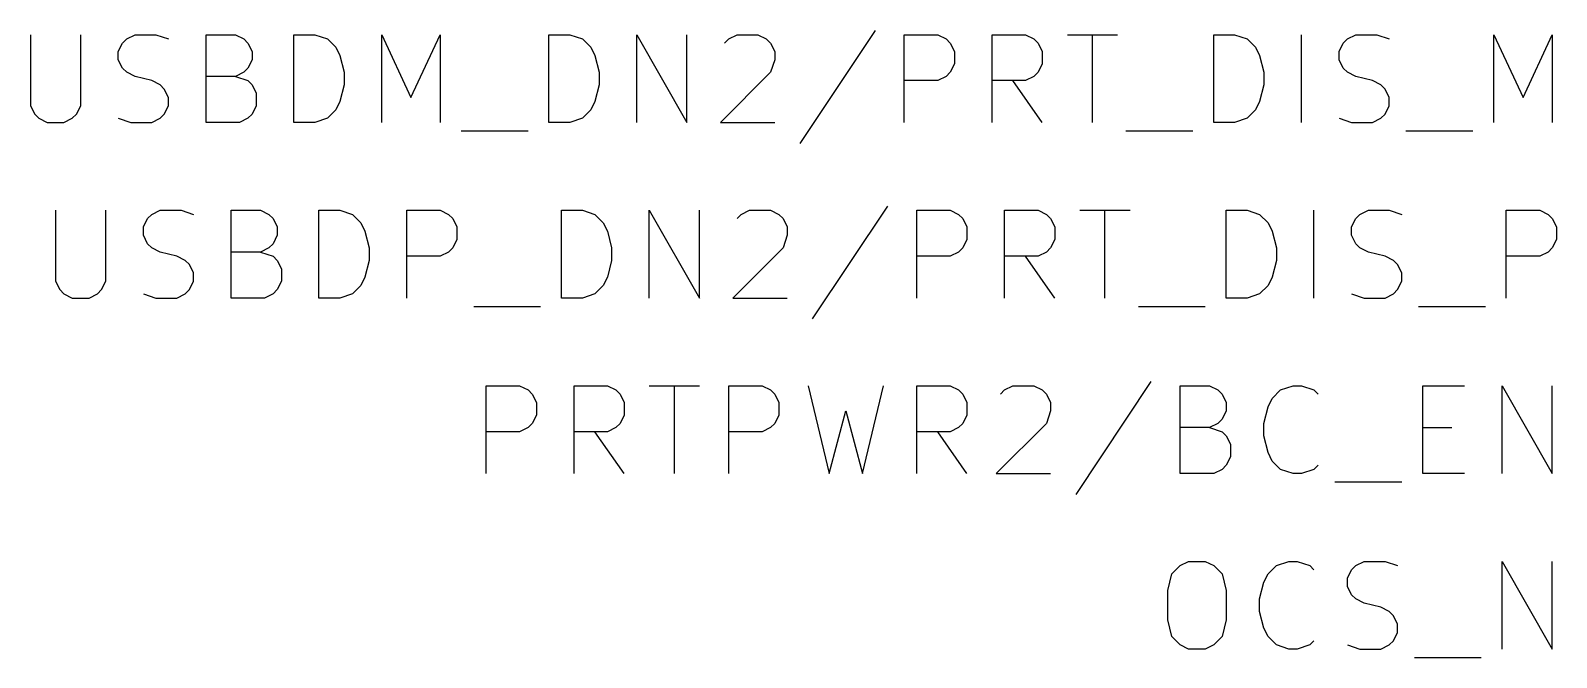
# Model space of a CAD drawing. Extents: x 0.4 to 11.3, y -7.9 to -0.4.
# Drawn here: x 7.334 to 8.203, y -4.178 to -3.821 of the extents above; entities that cross this region are included whole.
import ezdxf

# ---------------------------------------------------------------- set-up
doc = ezdxf.new("R2010")
doc.units = 0
doc.header["$MEASUREMENT"] = 0
doc.layers.add('CYAN2', color=4, linetype='CONTINUOUS')

msp = doc.modelspace()

# ---------------------------------------------------------------- linework, layer by layer
at = {"layer": 'CYAN2', "linetype": 'CONTINUOUS'}
for p, q in [((7.33381, -3.82313), (7.33381, -3.86361)), ((7.33381, -3.82313), (7.33381, -3.86361)), ((7.36238, -3.86361), (7.36238, -3.82313)), ((7.36238, -3.86361), (7.36238, -3.82313)), ((7.38857, -3.82551), (7.39334, -3.82313)), ((7.38857, -3.82551), (7.39334, -3.82313)), ((7.39334, -3.82313), (7.40524, -3.82313)), ((7.39334, -3.82313), (7.40524, -3.82313)), ((7.40524, -3.82313), (7.41239, -3.82551)), ((7.40524, -3.82313), (7.41239, -3.82551)), ((7.43381, -3.87313), (7.43381, -3.82313)), ((7.43381, -3.82313), (7.45048, -3.82313)), ((7.43381, -3.87313), (7.43381, -3.82313)), ((7.43381, -3.82313), (7.45048, -3.82313)), ((7.45048, -3.82313), (7.45524, -3.82551)), ((7.45048, -3.82313), (7.45524, -3.82551)), ((7.48381, -3.87313), (7.48381, -3.82313)), ((7.48381, -3.82313), (7.49572, -3.82313)), ((7.48381, -3.87313), (7.48381, -3.82313)), ((7.48381, -3.82313), (7.49572, -3.82313)), ((7.49572, -3.82313), (7.50286, -3.82551)), ((7.49572, -3.82313), (7.50286, -3.82551)), ((7.53381, -3.87313), (7.53381, -3.82313)), ((7.53381, -3.82313), (7.55048, -3.85885)), ((7.53381, -3.87313), (7.53381, -3.82313)), ((7.53381, -3.82313), (7.55048, -3.85885)), ((7.55048, -3.85885), (7.56715, -3.82313)), ((7.55048, -3.85885), (7.56715, -3.82313)), ((7.56715, -3.82313), (7.56715, -3.87313)), ((7.56715, -3.82313), (7.56715, -3.87313)), ((7.62905, -3.87313), (7.62905, -3.82313)), ((7.62905, -3.82313), (7.64095, -3.82313)), ((7.62905, -3.87313), (7.62905, -3.82313)), ((7.62905, -3.82313), (7.64095, -3.82313)), ((7.64095, -3.82313), (7.64809, -3.82551)), ((7.64095, -3.82313), (7.64809, -3.82551)), ((7.67905, -3.87313), (7.67905, -3.82313)), ((7.67905, -3.82313), (7.70762, -3.87313)), ((7.67905, -3.87313), (7.67905, -3.82313)), ((7.67905, -3.82313), (7.70762, -3.87313)), ((7.70762, -3.87313), (7.70762, -3.82313)), ((7.70762, -3.87313), (7.70762, -3.82313)), ((7.73143, -3.82551), (7.73619, -3.82313)), ((7.73143, -3.82551), (7.73619, -3.82313)), ((7.73619, -3.82313), (7.7481, -3.82313)), ((7.73619, -3.82313), (7.7481, -3.82313)), ((7.7481, -3.82313), (7.75286, -3.82551)), ((7.7481, -3.82313), (7.75286, -3.82551)), ((7.81476, -3.82075), (7.77191, -3.88504)), ((7.81476, -3.82075), (7.77191, -3.88504)), ((7.83143, -3.87313), (7.83143, -3.82313)), ((7.83143, -3.82313), (7.85048, -3.82313)), ((7.83143, -3.87313), (7.83143, -3.82313)), ((7.83143, -3.82313), (7.85048, -3.82313)), ((7.85048, -3.82313), (7.85524, -3.82551)), ((7.85048, -3.82313), (7.85524, -3.82551)), ((7.88143, -3.87313), (7.88143, -3.82313)), ((7.88143, -3.82313), (7.90048, -3.82313)), ((7.88143, -3.87313), (7.88143, -3.82313)), ((7.88143, -3.82313), (7.90048, -3.82313)), ((7.90048, -3.82313), (7.90524, -3.82551)), ((7.90048, -3.82313), (7.90524, -3.82551)), ((7.92429, -3.82313), (7.95286, -3.82313)), ((7.92429, -3.82313), (7.95286, -3.82313)), ((7.93857, -3.87313), (7.93857, -3.82313)), ((7.93857, -3.87313), (7.93857, -3.82313)), ((8.00762, -3.87313), (8.00762, -3.82313)), ((8.00762, -3.82313), (8.01952, -3.82313)), ((8.00762, -3.87313), (8.00762, -3.82313)), ((8.00762, -3.82313), (8.01952, -3.82313)), ((8.01952, -3.82313), (8.02667, -3.82551)), ((8.01952, -3.82313), (8.02667, -3.82551)), ((8.05762, -3.87313), (8.05762, -3.82313)), ((8.05762, -3.87313), (8.05762, -3.82313)), ((8.08381, -3.82551), (8.08857, -3.82313)), ((8.08381, -3.82551), (8.08857, -3.82313)), ((8.08857, -3.82313), (8.10048, -3.82313)), ((8.08857, -3.82313), (8.10048, -3.82313)), ((8.10048, -3.82313), (8.10762, -3.82551)), ((8.10048, -3.82313), (8.10762, -3.82551)), ((8.16714, -3.87313), (8.16714, -3.82313)), ((8.16714, -3.82313), (8.18381, -3.85885)), ((8.16714, -3.87313), (8.16714, -3.82313)), ((8.16714, -3.82313), (8.18381, -3.85885)), ((8.18381, -3.85885), (8.20048, -3.82313)), ((8.18381, -3.85885), (8.20048, -3.82313)), ((8.20048, -3.82313), (8.20048, -3.87313)), ((8.20048, -3.82313), (8.20048, -3.87313)), ((7.38381, -3.83265), (7.38619, -3.82789)), ((7.38381, -3.83265), (7.38619, -3.82789)), ((7.38619, -3.82789), (7.38857, -3.82551)), ((7.38619, -3.82789), (7.38857, -3.82551)), ((7.45524, -3.82551), (7.45762, -3.82789)), ((7.45524, -3.82551), (7.45762, -3.82789)), ((7.45762, -3.82789), (7.46, -3.83265)), ((7.45762, -3.82789), (7.46, -3.83265)), ((7.50286, -3.82551), (7.50762, -3.83028)), ((7.50286, -3.82551), (7.50762, -3.83028)), ((7.50762, -3.83028), (7.51, -3.83504)), ((7.50762, -3.83028), (7.51, -3.83504)), ((7.64809, -3.82551), (7.65286, -3.83028)), ((7.64809, -3.82551), (7.65286, -3.83028)), ((7.65286, -3.83028), (7.65524, -3.83504)), ((7.65286, -3.83028), (7.65524, -3.83504)), ((7.72905, -3.82789), (7.73143, -3.82551)), ((7.72905, -3.82789), (7.73143, -3.82551)), ((7.75286, -3.82551), (7.75524, -3.82789)), ((7.75286, -3.82551), (7.75524, -3.82789)), ((7.75524, -3.82789), (7.75762, -3.83265)), ((7.75524, -3.82789), (7.75762, -3.83265)), ((7.85524, -3.82551), (7.85762, -3.82789)), ((7.85524, -3.82551), (7.85762, -3.82789)), ((7.85762, -3.82789), (7.86, -3.83265)), ((7.85762, -3.82789), (7.86, -3.83265)), ((7.90524, -3.82551), (7.90762, -3.82789)), ((7.90524, -3.82551), (7.90762, -3.82789)), ((7.90762, -3.82789), (7.91, -3.83265)), ((7.90762, -3.82789), (7.91, -3.83265)), ((8.02667, -3.82551), (8.03143, -3.83028)), ((8.02667, -3.82551), (8.03143, -3.83028)), ((8.03143, -3.83028), (8.03381, -3.83504)), ((8.03143, -3.83028), (8.03381, -3.83504)), ((8.07905, -3.83265), (8.08143, -3.82789)), ((8.07905, -3.83265), (8.08143, -3.82789)), ((8.08143, -3.82789), (8.08381, -3.82551)), ((8.08143, -3.82789), (8.08381, -3.82551)), ((7.38381, -3.83742), (7.38381, -3.83265)), ((7.38381, -3.83742), (7.38381, -3.83265)), ((7.38619, -3.84218), (7.38381, -3.83742)), ((7.38619, -3.84218), (7.38381, -3.83742)), ((7.46, -3.83742), (7.45762, -3.84218)), ((7.46, -3.83742), (7.45762, -3.84218)), ((7.46, -3.83265), (7.46, -3.83742)), ((7.46, -3.83265), (7.46, -3.83742)), ((7.51, -3.83504), (7.51238, -3.84456)), ((7.51, -3.83504), (7.51238, -3.84456)), ((7.65524, -3.83504), (7.65762, -3.84456)), ((7.65524, -3.83504), (7.65762, -3.84456)), ((7.75762, -3.83742), (7.75524, -3.84456)), ((7.75762, -3.83742), (7.75524, -3.84456)), ((7.75762, -3.83265), (7.75762, -3.83742)), ((7.75762, -3.83265), (7.75762, -3.83742)), ((7.86, -3.8398), (7.85762, -3.84456)), ((7.86, -3.8398), (7.85762, -3.84456)), ((7.86, -3.83265), (7.86, -3.8398)), ((7.86, -3.83265), (7.86, -3.8398)), ((7.91, -3.8398), (7.90762, -3.84456)), ((7.91, -3.8398), (7.90762, -3.84456)), ((7.91, -3.83265), (7.91, -3.8398)), ((7.91, -3.83265), (7.91, -3.8398)), ((8.03381, -3.83504), (8.03619, -3.84456)), ((8.03381, -3.83504), (8.03619, -3.84456)), ((8.07905, -3.83742), (8.07905, -3.83265)), ((8.07905, -3.83742), (8.07905, -3.83265)), ((8.08143, -3.84218), (8.07905, -3.83742)), ((8.08143, -3.84218), (8.07905, -3.83742)), ((7.38857, -3.84456), (7.38619, -3.84218)), ((7.38857, -3.84456), (7.38619, -3.84218)), ((7.39334, -3.84694), (7.38857, -3.84456)), ((7.39334, -3.84694), (7.38857, -3.84456)), ((7.40286, -3.84932), (7.39334, -3.84694)), ((7.40286, -3.84932), (7.39334, -3.84694)), ((7.40762, -3.8517), (7.40286, -3.84932)), ((7.40762, -3.8517), (7.40286, -3.84932)), ((7.45048, -3.84694), (7.43381, -3.84694)), ((7.45048, -3.84694), (7.43381, -3.84694)), ((7.45524, -3.84456), (7.45048, -3.84694)), ((7.45524, -3.84456), (7.45048, -3.84694)), ((7.45048, -3.84694), (7.45762, -3.84932)), ((7.45048, -3.84694), (7.45762, -3.84932)), ((7.45762, -3.84218), (7.45524, -3.84456)), ((7.45762, -3.84218), (7.45524, -3.84456)), ((7.45762, -3.84932), (7.46, -3.8517)), ((7.45762, -3.84932), (7.46, -3.8517)), ((7.51238, -3.84456), (7.51238, -3.8517)), ((7.51238, -3.84456), (7.51238, -3.8517)), ((7.65762, -3.84456), (7.65762, -3.8517)), ((7.65762, -3.84456), (7.65762, -3.8517)), ((7.75524, -3.84456), (7.72667, -3.87313)), ((7.75524, -3.84456), (7.72667, -3.87313)), ((7.85048, -3.84932), (7.83143, -3.84932)), ((7.85048, -3.84932), (7.83143, -3.84932)), ((7.85524, -3.84694), (7.85048, -3.84932)), ((7.85524, -3.84694), (7.85048, -3.84932)), ((7.85762, -3.84456), (7.85524, -3.84694)), ((7.85762, -3.84456), (7.85524, -3.84694)), ((7.90048, -3.84932), (7.88143, -3.84932)), ((7.90048, -3.84932), (7.88143, -3.84932)), ((7.91, -3.87313), (7.89333, -3.84932)), ((7.91, -3.87313), (7.89333, -3.84932)), ((7.90524, -3.84694), (7.90048, -3.84932)), ((7.90524, -3.84694), (7.90048, -3.84932)), ((7.90762, -3.84456), (7.90524, -3.84694)), ((7.90762, -3.84456), (7.90524, -3.84694)), ((8.03619, -3.84456), (8.03619, -3.8517)), ((8.03619, -3.84456), (8.03619, -3.8517)), ((8.08381, -3.84456), (8.08143, -3.84218)), ((8.08381, -3.84456), (8.08143, -3.84218)), ((8.08857, -3.84694), (8.08381, -3.84456)), ((8.08857, -3.84694), (8.08381, -3.84456)), ((8.0981, -3.84932), (8.08857, -3.84694)), ((8.0981, -3.84932), (8.08857, -3.84694)), ((8.10286, -3.8517), (8.0981, -3.84932)), ((8.10286, -3.8517), (8.0981, -3.84932)), ((7.41, -3.85408), (7.40762, -3.8517)), ((7.41, -3.85408), (7.40762, -3.8517)), ((7.41239, -3.85885), (7.41, -3.85408)), ((7.41239, -3.85885), (7.41, -3.85408)), ((7.46, -3.8517), (7.46238, -3.85646)), ((7.46, -3.8517), (7.46238, -3.85646)), ((7.46238, -3.85646), (7.46238, -3.86361)), ((7.46238, -3.85646), (7.46238, -3.86361)), ((7.51238, -3.8517), (7.51, -3.86122)), ((7.51238, -3.8517), (7.51, -3.86122)), ((7.65762, -3.8517), (7.65524, -3.86122)), ((7.65762, -3.8517), (7.65524, -3.86122)), ((8.03619, -3.8517), (8.03381, -3.86122)), ((8.03619, -3.8517), (8.03381, -3.86122)), ((8.10524, -3.85408), (8.10286, -3.8517)), ((8.10524, -3.85408), (8.10286, -3.8517)), ((8.10762, -3.85885), (8.10524, -3.85408)), ((8.10762, -3.85885), (8.10524, -3.85408)), ((7.33381, -3.86361), (7.33619, -3.86837)), ((7.33381, -3.86361), (7.33619, -3.86837)), ((7.36, -3.86837), (7.36238, -3.86361)), ((7.36, -3.86837), (7.36238, -3.86361)), ((7.41, -3.86837), (7.41239, -3.86361)), ((7.41, -3.86837), (7.41239, -3.86361)), ((7.41239, -3.86361), (7.41239, -3.85885)), ((7.41239, -3.86361), (7.41239, -3.85885)), ((7.46238, -3.86361), (7.46, -3.86837)), ((7.46238, -3.86361), (7.46, -3.86837)), ((7.50762, -3.86599), (7.50286, -3.87075)), ((7.50762, -3.86599), (7.50286, -3.87075)), ((7.51, -3.86122), (7.50762, -3.86599)), ((7.51, -3.86122), (7.50762, -3.86599)), ((7.65286, -3.86599), (7.64809, -3.87075)), ((7.65286, -3.86599), (7.64809, -3.87075)), ((7.65524, -3.86122), (7.65286, -3.86599)), ((7.65524, -3.86122), (7.65286, -3.86599)), ((8.03143, -3.86599), (8.02667, -3.87075)), ((8.03143, -3.86599), (8.02667, -3.87075)), ((8.03381, -3.86122), (8.03143, -3.86599)), ((8.03381, -3.86122), (8.03143, -3.86599)), ((8.10524, -3.86837), (8.10762, -3.86361)), ((8.10524, -3.86837), (8.10762, -3.86361)), ((8.10762, -3.86361), (8.10762, -3.85885)), ((8.10762, -3.86361), (8.10762, -3.85885)), ((7.33619, -3.86837), (7.33857, -3.87075)), ((7.33619, -3.86837), (7.33857, -3.87075)), ((7.33857, -3.87075), (7.34333, -3.87313)), ((7.33857, -3.87075), (7.34333, -3.87313)), ((7.34333, -3.87313), (7.35286, -3.87313)), ((7.34333, -3.87313), (7.35286, -3.87313)), ((7.35286, -3.87313), (7.35762, -3.87075)), ((7.35286, -3.87313), (7.35762, -3.87075)), ((7.35762, -3.87075), (7.36, -3.86837)), ((7.35762, -3.87075), (7.36, -3.86837)), ((7.38381, -3.87075), (7.39096, -3.87313)), ((7.38381, -3.87075), (7.39096, -3.87313)), ((7.39096, -3.87313), (7.40286, -3.87313)), ((7.39096, -3.87313), (7.40286, -3.87313)), ((7.40286, -3.87313), (7.40762, -3.87075)), ((7.40286, -3.87313), (7.40762, -3.87075)), ((7.40762, -3.87075), (7.41, -3.86837)), ((7.40762, -3.87075), (7.41, -3.86837)), ((7.45286, -3.87313), (7.43381, -3.87313)), ((7.45286, -3.87313), (7.43381, -3.87313)), ((7.45762, -3.87075), (7.45286, -3.87313)), ((7.45762, -3.87075), (7.45286, -3.87313)), ((7.46, -3.86837), (7.45762, -3.87075)), ((7.46, -3.86837), (7.45762, -3.87075)), ((7.49572, -3.87313), (7.48381, -3.87313)), ((7.49572, -3.87313), (7.48381, -3.87313)), ((7.50286, -3.87075), (7.49572, -3.87313)), ((7.50286, -3.87075), (7.49572, -3.87313)), ((7.64095, -3.87313), (7.62905, -3.87313)), ((7.64095, -3.87313), (7.62905, -3.87313)), ((7.64809, -3.87075), (7.64095, -3.87313)), ((7.64809, -3.87075), (7.64095, -3.87313)), ((7.72667, -3.87313), (7.75762, -3.87313)), ((7.72667, -3.87313), (7.75762, -3.87313)), ((8.01952, -3.87313), (8.00762, -3.87313)), ((8.01952, -3.87313), (8.00762, -3.87313)), ((8.02667, -3.87075), (8.01952, -3.87313)), ((8.02667, -3.87075), (8.01952, -3.87313)), ((8.07905, -3.87075), (8.08619, -3.87313)), ((8.07905, -3.87075), (8.08619, -3.87313)), ((8.08619, -3.87313), (8.0981, -3.87313)), ((8.08619, -3.87313), (8.0981, -3.87313)), ((8.0981, -3.87313), (8.10286, -3.87075)), ((8.0981, -3.87313), (8.10286, -3.87075)), ((8.10286, -3.87075), (8.10524, -3.86837)), ((8.10286, -3.87075), (8.10524, -3.86837)), ((7.57905, -3.87789), (7.61715, -3.87789)), ((7.57905, -3.87789), (7.61715, -3.87789)), ((7.95762, -3.87789), (7.99572, -3.87789)), ((7.95762, -3.87789), (7.99572, -3.87789)), ((8.11715, -3.87789), (8.15524, -3.87789)), ((8.11715, -3.87789), (8.15524, -3.87789)), ((7.34809, -3.92313), (7.34809, -3.96361)), ((7.34809, -3.92313), (7.34809, -3.96361)), ((7.37667, -3.96361), (7.37667, -3.92313)), ((7.37667, -3.96361), (7.37667, -3.92313)), ((7.3981, -3.93265), (7.40048, -3.92789)), ((7.3981, -3.93265), (7.40048, -3.92789)), ((7.40048, -3.92789), (7.40286, -3.92551)), ((7.40048, -3.92789), (7.40286, -3.92551)), ((7.40286, -3.92551), (7.40762, -3.92313)), ((7.40286, -3.92551), (7.40762, -3.92313)), ((7.40762, -3.92313), (7.41952, -3.92313)), ((7.40762, -3.92313), (7.41952, -3.92313)), ((7.41952, -3.92313), (7.42667, -3.92551)), ((7.41952, -3.92313), (7.42667, -3.92551)), ((7.44809, -3.97313), (7.44809, -3.92313)), ((7.44809, -3.92313), (7.46476, -3.92313)), ((7.44809, -3.97313), (7.44809, -3.92313)), ((7.44809, -3.92313), (7.46476, -3.92313)), ((7.46476, -3.92313), (7.46952, -3.92551)), ((7.46476, -3.92313), (7.46952, -3.92551)), ((7.46952, -3.92551), (7.47191, -3.92789)), ((7.46952, -3.92551), (7.47191, -3.92789)), ((7.47191, -3.92789), (7.47429, -3.93265)), ((7.47191, -3.92789), (7.47429, -3.93265)), ((7.49809, -3.97313), (7.49809, -3.92313)), ((7.49809, -3.92313), (7.51, -3.92313)), ((7.49809, -3.97313), (7.49809, -3.92313)), ((7.49809, -3.92313), (7.51, -3.92313)), ((7.51, -3.92313), (7.51714, -3.92551)), ((7.51, -3.92313), (7.51714, -3.92551)), ((7.51714, -3.92551), (7.52191, -3.93028)), ((7.51714, -3.92551), (7.52191, -3.93028)), ((7.54809, -3.97313), (7.54809, -3.92313)), ((7.54809, -3.92313), (7.56714, -3.92313)), ((7.54809, -3.97313), (7.54809, -3.92313)), ((7.54809, -3.92313), (7.56714, -3.92313)), ((7.56714, -3.92313), (7.57191, -3.92551)), ((7.56714, -3.92313), (7.57191, -3.92551)), ((7.57191, -3.92551), (7.57429, -3.92789)), ((7.57191, -3.92551), (7.57429, -3.92789)), ((7.57429, -3.92789), (7.57667, -3.93265)), ((7.57429, -3.92789), (7.57667, -3.93265)), ((7.63619, -3.97313), (7.63619, -3.92313)), ((7.63619, -3.92313), (7.64809, -3.92313)), ((7.63619, -3.97313), (7.63619, -3.92313)), ((7.63619, -3.92313), (7.64809, -3.92313)), ((7.64809, -3.92313), (7.65524, -3.92551)), ((7.64809, -3.92313), (7.65524, -3.92551)), ((7.65524, -3.92551), (7.66, -3.93028)), ((7.65524, -3.92551), (7.66, -3.93028)), ((7.68619, -3.97313), (7.68619, -3.92313)), ((7.68619, -3.92313), (7.71476, -3.97313)), ((7.68619, -3.97313), (7.68619, -3.92313)), ((7.68619, -3.92313), (7.71476, -3.97313)), ((7.71476, -3.97313), (7.71476, -3.92313)), ((7.71476, -3.97313), (7.71476, -3.92313)), ((7.73619, -3.92789), (7.73857, -3.92551)), ((7.73619, -3.92789), (7.73857, -3.92551)), ((7.73857, -3.92551), (7.74333, -3.92313)), ((7.73857, -3.92551), (7.74333, -3.92313)), ((7.74333, -3.92313), (7.75524, -3.92313)), ((7.74333, -3.92313), (7.75524, -3.92313)), ((7.75524, -3.92313), (7.76, -3.92551)), ((7.75524, -3.92313), (7.76, -3.92551)), ((7.76, -3.92551), (7.76238, -3.92789)), ((7.76, -3.92551), (7.76238, -3.92789)), ((7.76238, -3.92789), (7.76476, -3.93265)), ((7.76238, -3.92789), (7.76476, -3.93265)), ((7.82191, -3.92075), (7.77905, -3.98504)), ((7.82191, -3.92075), (7.77905, -3.98504)), ((7.83857, -3.97313), (7.83857, -3.92313)), ((7.83857, -3.92313), (7.85762, -3.92313)), ((7.83857, -3.97313), (7.83857, -3.92313)), ((7.83857, -3.92313), (7.85762, -3.92313)), ((7.85762, -3.92313), (7.86238, -3.92551)), ((7.85762, -3.92313), (7.86238, -3.92551)), ((7.86238, -3.92551), (7.86476, -3.92789)), ((7.86238, -3.92551), (7.86476, -3.92789)), ((7.86476, -3.92789), (7.86714, -3.93265)), ((7.86476, -3.92789), (7.86714, -3.93265)), ((7.88857, -3.97313), (7.88857, -3.92313)), ((7.88857, -3.92313), (7.90762, -3.92313)), ((7.88857, -3.97313), (7.88857, -3.92313)), ((7.88857, -3.92313), (7.90762, -3.92313)), ((7.90762, -3.92313), (7.91238, -3.92551)), ((7.90762, -3.92313), (7.91238, -3.92551)), ((7.91238, -3.92551), (7.91476, -3.92789)), ((7.91238, -3.92551), (7.91476, -3.92789)), ((7.91476, -3.92789), (7.91714, -3.93265)), ((7.91476, -3.92789), (7.91714, -3.93265)), ((7.93143, -3.92313), (7.96, -3.92313)), ((7.93143, -3.92313), (7.96, -3.92313)), ((7.94572, -3.97313), (7.94572, -3.92313)), ((7.94572, -3.97313), (7.94572, -3.92313)), ((8.01476, -3.97313), (8.01476, -3.92313)), ((8.01476, -3.92313), (8.02667, -3.92313)), ((8.01476, -3.97313), (8.01476, -3.92313)), ((8.01476, -3.92313), (8.02667, -3.92313)), ((8.02667, -3.92313), (8.03381, -3.92551)), ((8.02667, -3.92313), (8.03381, -3.92551)), ((8.03381, -3.92551), (8.03857, -3.93028)), ((8.03381, -3.92551), (8.03857, -3.93028)), ((8.06476, -3.97313), (8.06476, -3.92313)), ((8.06476, -3.97313), (8.06476, -3.92313)), ((8.08619, -3.93265), (8.08857, -3.92789)), ((8.08619, -3.93265), (8.08857, -3.92789)), ((8.08857, -3.92789), (8.09095, -3.92551)), ((8.08857, -3.92789), (8.09095, -3.92551)), ((8.09095, -3.92551), (8.09572, -3.92313)), ((8.09095, -3.92551), (8.09572, -3.92313)), ((8.09572, -3.92313), (8.10762, -3.92313)), ((8.09572, -3.92313), (8.10762, -3.92313)), ((8.10762, -3.92313), (8.11476, -3.92551)), ((8.10762, -3.92313), (8.11476, -3.92551)), ((8.17428, -3.97313), (8.17428, -3.92313)), ((8.17428, -3.92313), (8.19333, -3.92313)), ((8.17428, -3.97313), (8.17428, -3.92313)), ((8.17428, -3.92313), (8.19333, -3.92313)), ((8.19333, -3.92313), (8.19809, -3.92551)), ((8.19333, -3.92313), (8.19809, -3.92551)), ((8.19809, -3.92551), (8.20048, -3.92789)), ((8.19809, -3.92551), (8.20048, -3.92789)), ((8.20048, -3.92789), (8.20285, -3.93265)), ((8.20048, -3.92789), (8.20285, -3.93265)), ((7.3981, -3.93742), (7.3981, -3.93265)), ((7.3981, -3.93742), (7.3981, -3.93265)), ((7.47429, -3.93265), (7.47429, -3.93742)), ((7.47429, -3.93265), (7.47429, -3.93742)), ((7.52191, -3.93028), (7.52429, -3.93504)), ((7.52191, -3.93028), (7.52429, -3.93504)), ((7.52429, -3.93504), (7.52667, -3.94456)), ((7.52429, -3.93504), (7.52667, -3.94456)), ((7.57667, -3.93265), (7.57667, -3.9398)), ((7.57667, -3.93265), (7.57667, -3.9398)), ((7.66, -3.93028), (7.66238, -3.93504)), ((7.66, -3.93028), (7.66238, -3.93504)), ((7.66238, -3.93504), (7.66476, -3.94456)), ((7.66238, -3.93504), (7.66476, -3.94456)), ((7.76476, -3.93265), (7.76476, -3.93742)), ((7.76476, -3.93265), (7.76476, -3.93742)), ((7.86714, -3.93265), (7.86714, -3.9398)), ((7.86714, -3.93265), (7.86714, -3.9398)), ((7.91714, -3.93265), (7.91714, -3.9398)), ((7.91714, -3.93265), (7.91714, -3.9398)), ((8.03857, -3.93028), (8.04095, -3.93504)), ((8.03857, -3.93028), (8.04095, -3.93504)), ((8.04095, -3.93504), (8.04333, -3.94456)), ((8.04095, -3.93504), (8.04333, -3.94456)), ((8.08619, -3.93742), (8.08619, -3.93265)), ((8.08619, -3.93742), (8.08619, -3.93265)), ((8.20285, -3.93265), (8.20285, -3.9398)), ((8.20285, -3.93265), (8.20285, -3.9398)), ((7.40048, -3.94218), (7.3981, -3.93742)), ((7.40048, -3.94218), (7.3981, -3.93742)), ((7.40286, -3.94456), (7.40048, -3.94218)), ((7.40286, -3.94456), (7.40048, -3.94218)), ((7.40762, -3.94694), (7.40286, -3.94456)), ((7.40762, -3.94694), (7.40286, -3.94456)), ((7.46952, -3.94456), (7.46476, -3.94694)), ((7.46952, -3.94456), (7.46476, -3.94694)), ((7.47191, -3.94218), (7.46952, -3.94456)), ((7.47191, -3.94218), (7.46952, -3.94456)), ((7.47429, -3.93742), (7.47191, -3.94218)), ((7.47429, -3.93742), (7.47191, -3.94218)), ((7.52667, -3.94456), (7.52667, -3.9517)), ((7.52667, -3.94456), (7.52667, -3.9517)), ((7.57429, -3.94456), (7.57191, -3.94694)), ((7.57429, -3.94456), (7.57191, -3.94694)), ((7.57667, -3.9398), (7.57429, -3.94456)), ((7.57667, -3.9398), (7.57429, -3.94456)), ((7.66476, -3.94456), (7.66476, -3.9517)), ((7.66476, -3.94456), (7.66476, -3.9517)), ((7.76238, -3.94456), (7.73381, -3.97313)), ((7.76238, -3.94456), (7.73381, -3.97313)), ((7.76476, -3.93742), (7.76238, -3.94456)), ((7.76476, -3.93742), (7.76238, -3.94456)), ((7.86476, -3.94456), (7.86238, -3.94694)), ((7.86476, -3.94456), (7.86238, -3.94694)), ((7.86714, -3.9398), (7.86476, -3.94456)), ((7.86714, -3.9398), (7.86476, -3.94456)), ((7.91476, -3.94456), (7.91238, -3.94694)), ((7.91476, -3.94456), (7.91238, -3.94694)), ((7.91714, -3.9398), (7.91476, -3.94456)), ((7.91714, -3.9398), (7.91476, -3.94456)), ((8.04333, -3.94456), (8.04333, -3.9517)), ((8.04333, -3.94456), (8.04333, -3.9517)), ((8.08857, -3.94218), (8.08619, -3.93742)), ((8.08857, -3.94218), (8.08619, -3.93742)), ((8.09095, -3.94456), (8.08857, -3.94218)), ((8.09095, -3.94456), (8.08857, -3.94218)), ((8.09572, -3.94694), (8.09095, -3.94456)), ((8.09572, -3.94694), (8.09095, -3.94456)), ((8.20048, -3.94456), (8.19809, -3.94694)), ((8.20048, -3.94456), (8.19809, -3.94694)), ((8.20285, -3.9398), (8.20048, -3.94456)), ((8.20285, -3.9398), (8.20048, -3.94456)), ((7.41715, -3.94932), (7.40762, -3.94694)), ((7.41715, -3.94932), (7.40762, -3.94694)), ((7.42191, -3.9517), (7.41715, -3.94932)), ((7.42191, -3.9517), (7.41715, -3.94932)), ((7.42429, -3.95408), (7.42191, -3.9517)), ((7.42429, -3.95408), (7.42191, -3.9517)), ((7.42667, -3.95885), (7.42429, -3.95408)), ((7.42667, -3.95885), (7.42429, -3.95408)), ((7.46476, -3.94694), (7.44809, -3.94694)), ((7.46476, -3.94694), (7.44809, -3.94694)), ((7.46476, -3.94694), (7.47191, -3.94932)), ((7.46476, -3.94694), (7.47191, -3.94932)), ((7.47191, -3.94932), (7.47429, -3.9517)), ((7.47191, -3.94932), (7.47429, -3.9517)), ((7.47429, -3.9517), (7.47667, -3.95646)), ((7.47429, -3.9517), (7.47667, -3.95646)), ((7.52667, -3.9517), (7.52429, -3.96122)), ((7.52667, -3.9517), (7.52429, -3.96122)), ((7.56714, -3.94932), (7.54809, -3.94932)), ((7.56714, -3.94932), (7.54809, -3.94932)), ((7.57191, -3.94694), (7.56714, -3.94932)), ((7.57191, -3.94694), (7.56714, -3.94932)), ((7.66476, -3.9517), (7.66238, -3.96122)), ((7.66476, -3.9517), (7.66238, -3.96122)), ((7.85762, -3.94932), (7.83857, -3.94932)), ((7.85762, -3.94932), (7.83857, -3.94932)), ((7.86238, -3.94694), (7.85762, -3.94932)), ((7.86238, -3.94694), (7.85762, -3.94932)), ((7.90762, -3.94932), (7.88857, -3.94932)), ((7.90762, -3.94932), (7.88857, -3.94932)), ((7.91714, -3.97313), (7.90048, -3.94932)), ((7.91714, -3.97313), (7.90048, -3.94932)), ((7.91238, -3.94694), (7.90762, -3.94932)), ((7.91238, -3.94694), (7.90762, -3.94932)), ((8.04333, -3.9517), (8.04095, -3.96122)), ((8.04333, -3.9517), (8.04095, -3.96122)), ((8.10524, -3.94932), (8.09572, -3.94694)), ((8.10524, -3.94932), (8.09572, -3.94694)), ((8.11, -3.9517), (8.10524, -3.94932)), ((8.11, -3.9517), (8.10524, -3.94932)), ((8.11238, -3.95408), (8.11, -3.9517)), ((8.11238, -3.95408), (8.11, -3.9517)), ((8.11476, -3.95885), (8.11238, -3.95408)), ((8.11476, -3.95885), (8.11238, -3.95408)), ((8.19333, -3.94932), (8.17428, -3.94932)), ((8.19333, -3.94932), (8.17428, -3.94932)), ((8.19809, -3.94694), (8.19333, -3.94932)), ((8.19809, -3.94694), (8.19333, -3.94932)), ((7.42667, -3.96361), (7.42667, -3.95885)), ((7.42667, -3.96361), (7.42667, -3.95885)), ((7.47667, -3.95646), (7.47667, -3.96361)), ((7.47667, -3.95646), (7.47667, -3.96361)), ((7.52429, -3.96122), (7.52191, -3.96599)), ((7.52429, -3.96122), (7.52191, -3.96599)), ((7.66238, -3.96122), (7.66, -3.96599)), ((7.66238, -3.96122), (7.66, -3.96599)), ((8.04095, -3.96122), (8.03857, -3.96599)), ((8.04095, -3.96122), (8.03857, -3.96599)), ((8.11476, -3.96361), (8.11476, -3.95885)), ((8.11476, -3.96361), (8.11476, -3.95885)), ((7.34809, -3.96361), (7.35048, -3.96837)), ((7.34809, -3.96361), (7.35048, -3.96837)), ((7.35048, -3.96837), (7.35286, -3.97075)), ((7.35048, -3.96837), (7.35286, -3.97075)), ((7.35286, -3.97075), (7.35762, -3.97313)), ((7.35286, -3.97075), (7.35762, -3.97313)), ((7.36714, -3.97313), (7.37191, -3.97075)), ((7.36714, -3.97313), (7.37191, -3.97075)), ((7.37191, -3.97075), (7.37429, -3.96837)), ((7.37191, -3.97075), (7.37429, -3.96837)), ((7.37429, -3.96837), (7.37667, -3.96361)), ((7.37429, -3.96837), (7.37667, -3.96361)), ((7.3981, -3.97075), (7.40524, -3.97313)), ((7.3981, -3.97075), (7.40524, -3.97313)), ((7.41715, -3.97313), (7.42191, -3.97075)), ((7.41715, -3.97313), (7.42191, -3.97075)), ((7.42191, -3.97075), (7.42429, -3.96837)), ((7.42191, -3.97075), (7.42429, -3.96837)), ((7.42429, -3.96837), (7.42667, -3.96361)), ((7.42429, -3.96837), (7.42667, -3.96361)), ((7.47191, -3.97075), (7.46714, -3.97313)), ((7.47191, -3.97075), (7.46714, -3.97313)), ((7.47429, -3.96837), (7.47191, -3.97075)), ((7.47429, -3.96837), (7.47191, -3.97075)), ((7.47667, -3.96361), (7.47429, -3.96837)), ((7.47667, -3.96361), (7.47429, -3.96837)), ((7.51714, -3.97075), (7.51, -3.97313)), ((7.51714, -3.97075), (7.51, -3.97313)), ((7.52191, -3.96599), (7.51714, -3.97075)), ((7.52191, -3.96599), (7.51714, -3.97075)), ((7.65524, -3.97075), (7.64809, -3.97313)), ((7.65524, -3.97075), (7.64809, -3.97313)), ((7.66, -3.96599), (7.65524, -3.97075)), ((7.66, -3.96599), (7.65524, -3.97075)), ((8.03381, -3.97075), (8.02667, -3.97313)), ((8.03381, -3.97075), (8.02667, -3.97313)), ((8.03857, -3.96599), (8.03381, -3.97075)), ((8.03857, -3.96599), (8.03381, -3.97075)), ((8.08619, -3.97075), (8.09333, -3.97313)), ((8.08619, -3.97075), (8.09333, -3.97313)), ((8.10524, -3.97313), (8.11, -3.97075)), ((8.10524, -3.97313), (8.11, -3.97075)), ((8.11, -3.97075), (8.11238, -3.96837)), ((8.11, -3.97075), (8.11238, -3.96837)), ((8.11238, -3.96837), (8.11476, -3.96361)), ((8.11238, -3.96837), (8.11476, -3.96361)), ((7.35762, -3.97313), (7.36714, -3.97313)), ((7.35762, -3.97313), (7.36714, -3.97313)), ((7.40524, -3.97313), (7.41715, -3.97313)), ((7.40524, -3.97313), (7.41715, -3.97313)), ((7.46714, -3.97313), (7.44809, -3.97313)), ((7.46714, -3.97313), (7.44809, -3.97313)), ((7.51, -3.97313), (7.49809, -3.97313)), ((7.51, -3.97313), (7.49809, -3.97313)), ((7.58619, -3.97789), (7.62429, -3.97789)), ((7.58619, -3.97789), (7.62429, -3.97789)), ((7.64809, -3.97313), (7.63619, -3.97313)), ((7.64809, -3.97313), (7.63619, -3.97313)), ((7.73381, -3.97313), (7.76476, -3.97313)), ((7.73381, -3.97313), (7.76476, -3.97313)), ((7.96476, -3.97789), (8.00286, -3.97789)), ((7.96476, -3.97789), (8.00286, -3.97789)), ((8.02667, -3.97313), (8.01476, -3.97313)), ((8.02667, -3.97313), (8.01476, -3.97313)), ((8.09333, -3.97313), (8.10524, -3.97313)), ((8.09333, -3.97313), (8.10524, -3.97313)), ((8.12429, -3.97789), (8.16238, -3.97789)), ((8.12429, -3.97789), (8.16238, -3.97789)), ((7.59333, -4.07313), (7.59333, -4.02313)), ((7.59333, -4.02313), (7.61238, -4.02313)), ((7.59333, -4.07313), (7.59333, -4.02313)), ((7.59333, -4.02313), (7.61238, -4.02313)), ((7.61238, -4.02313), (7.61715, -4.02551)), ((7.61238, -4.02313), (7.61715, -4.02551)), ((7.64333, -4.07313), (7.64333, -4.02313)), ((7.64333, -4.02313), (7.66238, -4.02313)), ((7.64333, -4.07313), (7.64333, -4.02313)), ((7.64333, -4.02313), (7.66238, -4.02313)), ((7.66238, -4.02313), (7.66715, -4.02551)), ((7.66238, -4.02313), (7.66715, -4.02551)), ((7.68619, -4.02313), (7.71476, -4.02313)), ((7.68619, -4.02313), (7.71476, -4.02313)), ((7.70048, -4.07313), (7.70048, -4.02313)), ((7.70048, -4.07313), (7.70048, -4.02313)), ((7.73143, -4.07313), (7.73143, -4.02313)), ((7.73143, -4.02313), (7.75048, -4.02313)), ((7.73143, -4.07313), (7.73143, -4.02313)), ((7.73143, -4.02313), (7.75048, -4.02313)), ((7.75048, -4.02313), (7.75524, -4.02551)), ((7.75048, -4.02313), (7.75524, -4.02551)), ((7.77667, -4.02313), (7.78857, -4.07313)), ((7.77667, -4.02313), (7.78857, -4.07313)), ((7.80762, -4.07313), (7.81953, -4.02313)), ((7.80762, -4.07313), (7.81953, -4.02313)), ((7.83857, -4.07313), (7.83857, -4.02313)), ((7.83857, -4.02313), (7.85762, -4.02313)), ((7.83857, -4.07313), (7.83857, -4.02313)), ((7.83857, -4.02313), (7.85762, -4.02313)), ((7.85762, -4.02313), (7.86238, -4.02551)), ((7.85762, -4.02313), (7.86238, -4.02551)), ((7.88857, -4.02551), (7.89333, -4.02313)), ((7.88857, -4.02551), (7.89333, -4.02313)), ((7.89333, -4.02313), (7.90524, -4.02313)), ((7.89333, -4.02313), (7.90524, -4.02313)), ((7.90524, -4.02313), (7.91, -4.02551)), ((7.90524, -4.02313), (7.91, -4.02551)), ((7.97191, -4.02075), (7.92905, -4.08504)), ((7.97191, -4.02075), (7.92905, -4.08504)), ((7.98857, -4.07313), (7.98857, -4.02313)), ((7.98857, -4.02313), (8.00524, -4.02313)), ((7.98857, -4.07313), (7.98857, -4.02313)), ((7.98857, -4.02313), (8.00524, -4.02313)), ((8.00524, -4.02313), (8.01, -4.02551)), ((8.00524, -4.02313), (8.01, -4.02551)), ((8.04572, -4.02551), (8.05286, -4.02313)), ((8.04572, -4.02551), (8.05286, -4.02313)), ((8.05286, -4.02313), (8.05762, -4.02313)), ((8.05286, -4.02313), (8.05762, -4.02313)), ((8.05762, -4.02313), (8.06476, -4.02551)), ((8.05762, -4.02313), (8.06476, -4.02551)), ((8.12667, -4.07313), (8.12667, -4.02313)), ((8.12667, -4.02313), (8.15048, -4.02313)), ((8.12667, -4.07313), (8.12667, -4.02313)), ((8.12667, -4.02313), (8.15048, -4.02313)), ((8.1719, -4.07313), (8.1719, -4.02313)), ((8.1719, -4.02313), (8.20047, -4.07313)), ((8.1719, -4.07313), (8.1719, -4.02313)), ((8.1719, -4.02313), (8.20047, -4.07313)), ((8.20047, -4.07313), (8.20047, -4.02313)), ((8.20047, -4.07313), (8.20047, -4.02313)), ((7.61715, -4.02551), (7.61953, -4.02789)), ((7.61715, -4.02551), (7.61953, -4.02789)), ((7.61953, -4.02789), (7.62191, -4.03265)), ((7.61953, -4.02789), (7.62191, -4.03265)), ((7.66715, -4.02551), (7.66953, -4.02789)), ((7.66715, -4.02551), (7.66953, -4.02789)), ((7.66953, -4.02789), (7.67191, -4.03265)), ((7.66953, -4.02789), (7.67191, -4.03265)), ((7.75524, -4.02551), (7.75762, -4.02789)), ((7.75524, -4.02551), (7.75762, -4.02789)), ((7.75762, -4.02789), (7.76, -4.03265)), ((7.75762, -4.02789), (7.76, -4.03265)), ((7.86238, -4.02551), (7.86476, -4.02789)), ((7.86238, -4.02551), (7.86476, -4.02789)), ((7.86476, -4.02789), (7.86714, -4.03265)), ((7.86476, -4.02789), (7.86714, -4.03265)), ((7.88619, -4.02789), (7.88857, -4.02551)), ((7.88619, -4.02789), (7.88857, -4.02551)), ((7.91, -4.02551), (7.91238, -4.02789)), ((7.91, -4.02551), (7.91238, -4.02789)), ((7.91238, -4.02789), (7.91476, -4.03265)), ((7.91238, -4.02789), (7.91476, -4.03265)), ((8.01, -4.02551), (8.01238, -4.02789)), ((8.01, -4.02551), (8.01238, -4.02789)), ((8.01238, -4.02789), (8.01476, -4.03265)), ((8.01238, -4.02789), (8.01476, -4.03265)), ((8.03857, -4.03504), (8.04095, -4.03028)), ((8.03857, -4.03504), (8.04095, -4.03028)), ((8.04095, -4.03028), (8.04572, -4.02551)), ((8.04095, -4.03028), (8.04572, -4.02551)), ((8.06476, -4.02551), (8.06714, -4.02789)), ((8.06476, -4.02551), (8.06714, -4.02789)), ((7.62191, -4.0398), (7.61953, -4.04456)), ((7.62191, -4.0398), (7.61953, -4.04456)), ((7.62191, -4.03265), (7.62191, -4.0398)), ((7.62191, -4.03265), (7.62191, -4.0398)), ((7.67191, -4.0398), (7.66953, -4.04456)), ((7.67191, -4.0398), (7.66953, -4.04456)), ((7.67191, -4.03265), (7.67191, -4.0398)), ((7.67191, -4.03265), (7.67191, -4.0398)), ((7.76, -4.0398), (7.75762, -4.04456)), ((7.76, -4.0398), (7.75762, -4.04456)), ((7.76, -4.03265), (7.76, -4.0398)), ((7.76, -4.03265), (7.76, -4.0398)), ((7.78857, -4.07313), (7.7981, -4.03742)), ((7.78857, -4.07313), (7.7981, -4.03742)), ((7.7981, -4.03742), (7.80762, -4.07313)), ((7.7981, -4.03742), (7.80762, -4.07313)), ((7.86714, -4.0398), (7.86476, -4.04456)), ((7.86714, -4.0398), (7.86476, -4.04456)), ((7.86714, -4.03265), (7.86714, -4.0398)), ((7.86714, -4.03265), (7.86714, -4.0398)), ((7.91476, -4.03742), (7.91238, -4.04456)), ((7.91476, -4.03742), (7.91238, -4.04456)), ((7.91476, -4.03265), (7.91476, -4.03742)), ((7.91476, -4.03265), (7.91476, -4.03742)), ((8.01476, -4.03742), (8.01238, -4.04218)), ((8.01476, -4.03742), (8.01238, -4.04218)), ((8.01476, -4.03265), (8.01476, -4.03742)), ((8.01476, -4.03265), (8.01476, -4.03742)), ((8.03619, -4.04456), (8.03857, -4.03504)), ((8.03619, -4.04456), (8.03857, -4.03504)), ((7.61238, -4.04932), (7.59333, -4.04932)), ((7.61238, -4.04932), (7.59333, -4.04932)), ((7.61715, -4.04694), (7.61238, -4.04932)), ((7.61715, -4.04694), (7.61238, -4.04932)), ((7.61953, -4.04456), (7.61715, -4.04694)), ((7.61953, -4.04456), (7.61715, -4.04694)), ((7.66238, -4.04932), (7.64333, -4.04932)), ((7.66238, -4.04932), (7.64333, -4.04932)), ((7.67191, -4.07313), (7.65524, -4.04932)), ((7.67191, -4.07313), (7.65524, -4.04932)), ((7.66715, -4.04694), (7.66238, -4.04932)), ((7.66715, -4.04694), (7.66238, -4.04932)), ((7.66953, -4.04456), (7.66715, -4.04694)), ((7.66953, -4.04456), (7.66715, -4.04694)), ((7.75048, -4.04932), (7.73143, -4.04932)), ((7.75048, -4.04932), (7.73143, -4.04932)), ((7.75524, -4.04694), (7.75048, -4.04932)), ((7.75524, -4.04694), (7.75048, -4.04932)), ((7.75762, -4.04456), (7.75524, -4.04694)), ((7.75762, -4.04456), (7.75524, -4.04694)), ((7.85762, -4.04932), (7.83857, -4.04932)), ((7.85762, -4.04932), (7.83857, -4.04932)), ((7.86714, -4.07313), (7.85048, -4.04932)), ((7.86714, -4.07313), (7.85048, -4.04932)), ((7.86238, -4.04694), (7.85762, -4.04932)), ((7.86238, -4.04694), (7.85762, -4.04932)), ((7.86476, -4.04456), (7.86238, -4.04694)), ((7.86476, -4.04456), (7.86238, -4.04694)), ((7.91238, -4.04456), (7.88381, -4.07313)), ((7.91238, -4.04456), (7.88381, -4.07313)), ((8.00524, -4.04694), (7.98857, -4.04694)), ((8.00524, -4.04694), (7.98857, -4.04694)), ((8.01, -4.04456), (8.00524, -4.04694)), ((8.01, -4.04456), (8.00524, -4.04694)), ((8.00524, -4.04694), (8.01238, -4.04932)), ((8.00524, -4.04694), (8.01238, -4.04932)), ((8.01238, -4.04218), (8.01, -4.04456)), ((8.01238, -4.04218), (8.01, -4.04456)), ((8.01238, -4.04932), (8.01476, -4.0517)), ((8.01238, -4.04932), (8.01476, -4.0517)), ((8.03619, -4.0517), (8.03619, -4.04456)), ((8.03619, -4.0517), (8.03619, -4.04456)), ((8.12667, -4.04694), (8.14333, -4.04694)), ((8.12667, -4.04694), (8.14333, -4.04694)), ((8.01476, -4.0517), (8.01714, -4.05646)), ((8.01476, -4.0517), (8.01714, -4.05646)), ((8.01714, -4.05646), (8.01714, -4.06361)), ((8.01714, -4.05646), (8.01714, -4.06361)), ((8.03857, -4.06122), (8.03619, -4.0517)), ((8.03857, -4.06122), (8.03619, -4.0517)), ((8.01714, -4.06361), (8.01476, -4.06837)), ((8.01714, -4.06361), (8.01476, -4.06837)), ((8.04095, -4.06599), (8.03857, -4.06122)), ((8.04095, -4.06599), (8.03857, -4.06122)), ((8.04572, -4.07075), (8.04095, -4.06599)), ((8.04572, -4.07075), (8.04095, -4.06599)), ((7.88381, -4.07313), (7.91476, -4.07313)), ((7.88381, -4.07313), (7.91476, -4.07313)), ((8.00762, -4.07313), (7.98857, -4.07313)), ((8.00762, -4.07313), (7.98857, -4.07313)), ((8.01238, -4.07075), (8.00762, -4.07313)), ((8.01238, -4.07075), (8.00762, -4.07313)), ((8.01476, -4.06837), (8.01238, -4.07075)), ((8.01476, -4.06837), (8.01238, -4.07075)), ((8.05286, -4.07313), (8.04572, -4.07075)), ((8.05286, -4.07313), (8.04572, -4.07075)), ((8.05762, -4.07313), (8.05286, -4.07313)), ((8.05762, -4.07313), (8.05286, -4.07313)), ((8.06476, -4.07075), (8.05762, -4.07313)), ((8.06476, -4.07075), (8.05762, -4.07313)), ((8.06714, -4.06837), (8.06476, -4.07075)), ((8.06714, -4.06837), (8.06476, -4.07075)), ((8.15048, -4.07313), (8.12667, -4.07313)), ((8.15048, -4.07313), (8.12667, -4.07313)), ((8.07667, -4.07789), (8.11476, -4.07789)), ((8.07667, -4.07789), (8.11476, -4.07789)), ((7.98381, -4.13028), (7.98857, -4.12551)), ((7.98381, -4.13028), (7.98857, -4.12551)), ((7.98857, -4.12551), (7.99333, -4.12313)), ((7.98857, -4.12551), (7.99333, -4.12313)), ((7.99333, -4.12313), (8.00285, -4.12313)), ((7.99333, -4.12313), (8.00285, -4.12313)), ((8.00285, -4.12313), (8.00762, -4.12551)), ((8.00285, -4.12313), (8.00762, -4.12551)), ((8.00762, -4.12551), (8.01238, -4.13028)), ((8.00762, -4.12551), (8.01238, -4.13028)), ((8.03857, -4.13028), (8.04333, -4.12551)), ((8.03857, -4.13028), (8.04333, -4.12551)), ((8.04333, -4.12551), (8.05048, -4.12313)), ((8.04333, -4.12551), (8.05048, -4.12313)), ((8.05048, -4.12313), (8.05524, -4.12313)), ((8.05048, -4.12313), (8.05524, -4.12313)), ((8.05524, -4.12313), (8.06238, -4.12551)), ((8.05524, -4.12313), (8.06238, -4.12551)), ((8.06238, -4.12551), (8.06476, -4.12789)), ((8.06238, -4.12551), (8.06476, -4.12789)), ((8.08381, -4.13265), (8.08619, -4.12789)), ((8.08381, -4.13265), (8.08619, -4.12789)), ((8.08619, -4.12789), (8.08857, -4.12551)), ((8.08619, -4.12789), (8.08857, -4.12551)), ((8.08857, -4.12551), (8.09333, -4.12313)), ((8.08857, -4.12551), (8.09333, -4.12313)), ((8.09333, -4.12313), (8.10524, -4.12313)), ((8.09333, -4.12313), (8.10524, -4.12313)), ((8.10524, -4.12313), (8.11238, -4.12551)), ((8.10524, -4.12313), (8.11238, -4.12551)), ((8.1719, -4.17313), (8.1719, -4.12313)), ((8.1719, -4.12313), (8.20047, -4.17313)), ((8.1719, -4.17313), (8.1719, -4.12313)), ((8.1719, -4.12313), (8.20047, -4.17313)), ((8.20047, -4.17313), (8.20047, -4.12313)), ((8.20047, -4.17313), (8.20047, -4.12313)), ((7.98143, -4.1398), (7.98381, -4.13028)), ((7.98143, -4.1398), (7.98381, -4.13028)), ((8.01238, -4.13028), (8.01476, -4.1398)), ((8.01238, -4.13028), (8.01476, -4.1398)), ((8.03381, -4.14456), (8.03619, -4.13504)), ((8.03381, -4.14456), (8.03619, -4.13504)), ((8.03619, -4.13504), (8.03857, -4.13028)), ((8.03619, -4.13504), (8.03857, -4.13028)), ((8.08381, -4.13742), (8.08381, -4.13265)), ((8.08381, -4.13742), (8.08381, -4.13265)), ((7.98143, -4.15646), (7.98143, -4.1398)), ((7.98143, -4.15646), (7.98143, -4.1398)), ((8.01476, -4.1398), (8.01476, -4.15646)), ((8.01476, -4.1398), (8.01476, -4.15646)), ((8.03381, -4.1517), (8.03381, -4.14456)), ((8.03381, -4.1517), (8.03381, -4.14456)), ((8.08619, -4.14218), (8.08381, -4.13742)), ((8.08619, -4.14218), (8.08381, -4.13742)), ((8.08857, -4.14456), (8.08619, -4.14218)), ((8.08857, -4.14456), (8.08619, -4.14218)), ((8.09333, -4.14694), (8.08857, -4.14456)), ((8.09333, -4.14694), (8.08857, -4.14456)), ((8.03619, -4.16122), (8.03381, -4.1517)), ((8.03619, -4.16122), (8.03381, -4.1517)), ((8.10286, -4.14932), (8.09333, -4.14694)), ((8.10286, -4.14932), (8.09333, -4.14694)), ((8.10762, -4.1517), (8.10286, -4.14932)), ((8.10762, -4.1517), (8.10286, -4.14932)), ((8.11, -4.15408), (8.10762, -4.1517)), ((8.11, -4.15408), (8.10762, -4.1517)), ((7.98381, -4.16599), (7.98143, -4.15646)), ((7.98381, -4.16599), (7.98143, -4.15646)), ((8.01476, -4.15646), (8.01238, -4.16599)), ((8.01476, -4.15646), (8.01238, -4.16599)), ((8.03857, -4.16599), (8.03619, -4.16122)), ((8.03857, -4.16599), (8.03619, -4.16122)), ((8.11238, -4.15885), (8.11, -4.15408)), ((8.11238, -4.15885), (8.11, -4.15408)), ((8.11238, -4.16361), (8.11238, -4.15885)), ((8.11238, -4.16361), (8.11238, -4.15885)), ((7.98857, -4.17075), (7.98381, -4.16599)), ((7.98857, -4.17075), (7.98381, -4.16599)), ((7.99333, -4.17313), (7.98857, -4.17075)), ((7.99333, -4.17313), (7.98857, -4.17075)), ((8.00762, -4.17075), (8.00285, -4.17313)), ((8.00762, -4.17075), (8.00285, -4.17313)), ((8.01238, -4.16599), (8.00762, -4.17075)), ((8.01238, -4.16599), (8.00762, -4.17075)), ((8.04333, -4.17075), (8.03857, -4.16599)), ((8.04333, -4.17075), (8.03857, -4.16599)), ((8.05048, -4.17313), (8.04333, -4.17075)), ((8.05048, -4.17313), (8.04333, -4.17075)), ((8.06238, -4.17075), (8.05524, -4.17313)), ((8.06238, -4.17075), (8.05524, -4.17313)), ((8.06476, -4.16837), (8.06238, -4.17075)), ((8.06476, -4.16837), (8.06238, -4.17075)), ((8.08381, -4.17075), (8.09095, -4.17313)), ((8.08381, -4.17075), (8.09095, -4.17313)), ((8.10286, -4.17313), (8.10762, -4.17075)), ((8.10286, -4.17313), (8.10762, -4.17075)), ((8.10762, -4.17075), (8.11, -4.16837)), ((8.10762, -4.17075), (8.11, -4.16837)), ((8.11, -4.16837), (8.11238, -4.16361)), ((8.11, -4.16837), (8.11238, -4.16361)), ((8.00285, -4.17313), (7.99333, -4.17313)), ((8.00285, -4.17313), (7.99333, -4.17313)), ((8.05524, -4.17313), (8.05048, -4.17313)), ((8.05524, -4.17313), (8.05048, -4.17313)), ((8.09095, -4.17313), (8.10286, -4.17313)), ((8.09095, -4.17313), (8.10286, -4.17313)), ((8.12191, -4.17789), (8.16, -4.17789)), ((8.12191, -4.17789), (8.16, -4.17789))]:
    msp.add_line(p, q, dxfattribs=at)

doc.saveas('drawing.dxf')
